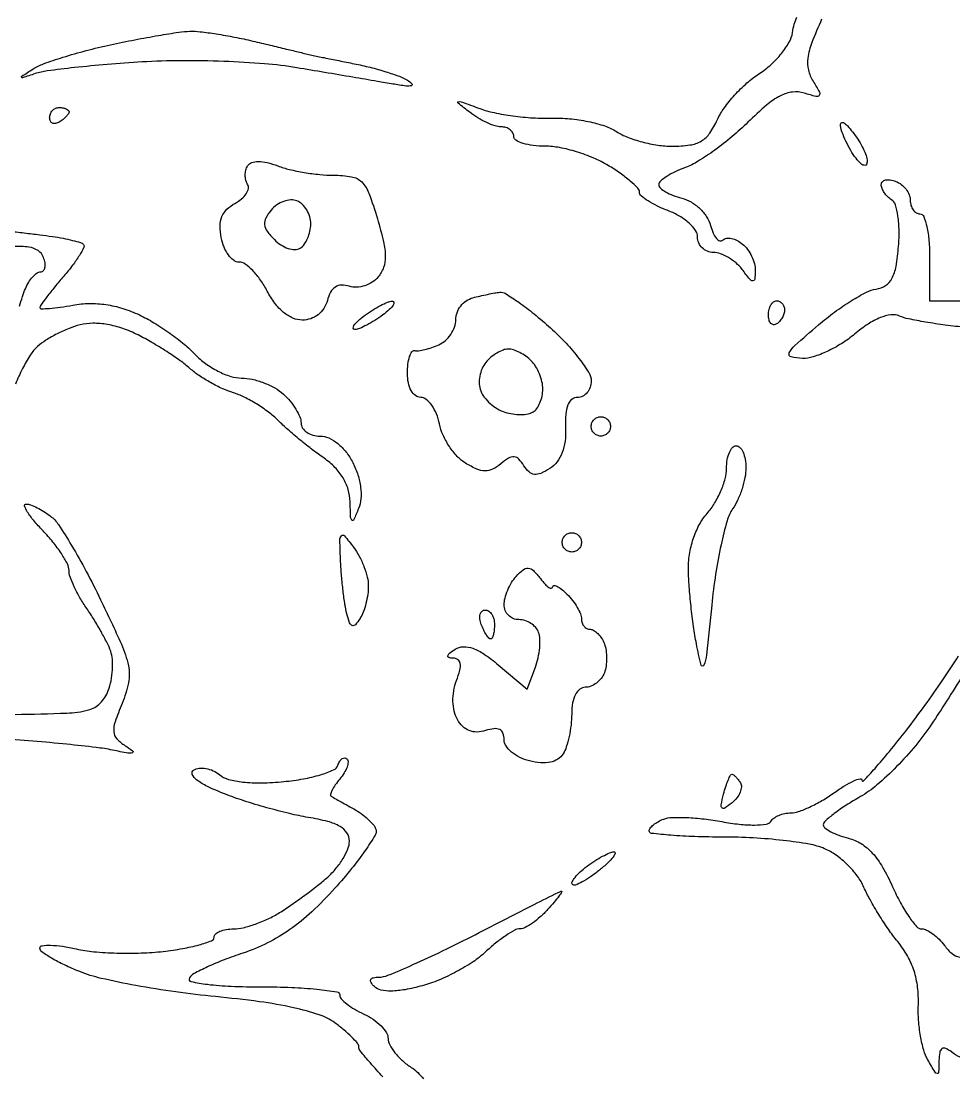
# Model space of a CAD drawing. Extents: x 0 to 102, y 0 to 135.
# Drawn here: x 35.37 to 43.53, y 99.57 to 108.79 of the extents above; entities that cross this region are included whole.
import ezdxf

# ---------------------------------------------------------------- set-up
doc = ezdxf.new("R2010")
doc.units = 0
doc.header["$MEASUREMENT"] = 0

msp = doc.modelspace()

# ---------------------------------------------------------------- linework, layer by layer
for points in [[(42.370606, 108.807182, 0.015214), (42.284687, 108.602274, 0.057396), (42.250048, 108.467708, 0.090484), (42.25457, 108.363093, 0.083839), (42.295529, 108.263722, -0.01306), (42.350614, 108.170164, -0.296147), (42.348534, 108.140424, -0.303464), (42.320707, 108.13071, -0.013484), (42.217672, 108.160379, 0.108193), (42.115464, 108.169786, 0.088778), (42.010516, 108.137223, 0.057343), (41.887856, 108.054649, 0.018356), (41.725887, 107.905631, -0.020478), (41.588526, 107.780325, -0.018063), (41.435651, 107.661074, -0.018438), (41.28994, 107.563624, -0.051064), (41.17905, 107.509982, 0.023859), (41.089946, 107.472705, 0.033473), (41.014741, 107.430554, 0.035364), (40.960547, 107.389485, 0.216183), (40.9464, 107.358295, 0.216254), (40.959668, 107.329053, 0.047538), (41.005559, 107.296021, 0.041303), (41.07067, 107.264863, 0.029476), (41.147791, 107.240597, -0.072306), (41.228699, 107.207314, -0.056451), (41.304586, 107.149934, -0.057306), (41.364537, 107.078194, -0.081644), (41.398235, 107.00247, 0.035795), (41.421255, 106.934676, 0.075179), (41.450217, 106.887328, 0.141587), (41.479829, 106.867483, 0.280675), (41.506311, 106.873911, -0.163801), (41.537421, 106.88935, -0.084503), (41.581345, 106.887916, -0.069117), (41.63106, 106.870371, -0.053914), (41.678866, 106.838707, -0.06289), (41.722121, 106.792505, -0.045279), (41.758259, 106.731714, -0.045773), (41.782419, 106.666415, -0.070723), (41.789709, 106.606791, -0.020546), (41.785071, 106.530373, -0.410722), (41.768685, 106.516858, -0.202399), (41.742418, 106.530841, -0.008228), (41.674633, 106.61715, 0.052702), (41.621374, 106.673794, 0.044568), (41.55451, 106.72171, 0.04663), (41.484825, 106.754477, 0.086802), (41.423523, 106.7652, -0.095738), (41.370574, 106.775432, -0.097108), (41.32555, 106.804636, -0.098682), (41.295407, 106.848221, -0.102439), (41.2848, 106.899449, 0.151573), (41.266699, 106.957788, 0.05825), (41.210246, 107.022403, 0.050738), (41.128107, 107.082917, 0.043188), (41.031, 107.129496, -0.02171), (40.933786, 107.171096, -0.030864), (40.851754, 107.216922, -0.031398), (40.792042, 107.26082, -0.222066), (40.7772, 107.292591, 0.197581), (40.76275, 107.327731, 0.020863), (40.696433, 107.389363, 0.023272), (40.607568, 107.45841, 0.016622), (40.50225, 107.527527, 0.037033), (40.376888, 107.59176, 0.025764), (40.2273, 107.646016, 0.026087), (40.077501, 107.683353, 0.047775), (39.95235, 107.695484, -0.029144), (39.847008, 107.701751, -0.045496), (39.758167, 107.720558, -0.057202), (39.696118, 107.747809, -0.266742), (39.6774, 107.7804, 0.129981), (39.668869, 107.812663, 0.100678), (39.644873, 107.840149, 0.08866), (39.608977, 107.858634, 0.074813), (39.56667, 107.865, -0.080119), (39.512855, 107.873679, -0.028531), (39.440227, 107.902422, -0.027446), (39.362726, 107.943637, -0.029042), (39.29172, 107.992393, -0.004402), (39.189831, 108.07288, -0.584184), (39.191927, 108.085548, -0.17653), (39.217267, 108.085546, -0.001945), (39.3813, 108.025029, 0.038344), (39.504929, 107.989388, 0.017715), (39.669998, 107.961291, 0.017428), (39.846466, 107.943885, 0.023143), (40.007703, 107.941113, -0.0308), (40.165926, 107.93597, -0.027367), (40.328795, 107.911555, -0.028485), (40.474129, 107.87282, -0.065748), (40.575777, 107.823877, 0.053169), (40.671606, 107.77474, 0.027663), (40.799598, 107.733423, 0.027164), (40.937124, 107.705169, 0.037095), (41.063233, 107.6958, 0.034164), (41.217683, 107.706365, 0.099046), (41.318387, 107.741315, 0.108981), (41.392357, 107.810032, 0.046458), (41.458943, 107.92845, -0.052198), (41.517517, 108.029882, -0.027501), (41.60943, 108.142853, -0.027039), (41.717318, 108.249319, -0.037342), (41.825584, 108.331632, 0.041063), (41.928183, 108.410846, 0.038166), (42.01921, 108.507594, 0.040455), (42.086601, 108.60657, 0.093989), (42.115534, 108.691182, -0.033532), (42.130893, 108.763562, -0.047946), (42.154735, 108.824676, -0.05855)], [(43.632672, 106.109162, -0.009085), (43.452557, 106.129392, -0.009971), (43.278824, 106.155641, -0.009465), (43.131448, 106.183806, -0.048507), (43.052096, 106.208762, 0.133153), (42.977917, 106.21898, 0.063792), (42.884167, 106.194515, 0.050028), (42.77628, 106.137983, 0.029228), (42.659183, 106.050606, -0.034496), (42.546252, 105.968173, -0.031233), (42.419342, 105.898985, -0.032634), (42.297647, 105.851582, -0.080707), (42.203187, 105.837776, -0.055512), (42.104148, 105.850407, -0.475822), (42.087436, 105.885468, -0.100281), (42.136596, 105.951039, -0.004888), (42.3423, 106.130655, -0.018262), (42.484095, 106.24334, -0.019695), (42.630292, 106.342416, -0.019647), (42.761688, 106.417113, -0.083328), (42.847497, 106.444729, 0.10879), (42.929783, 106.475872, 0.128547), (42.985533, 106.537352, 0.078541), (43.021185, 106.643473, 0.021164), (43.0434, 106.820225, 0.02496), (43.047945, 106.958751, 0.032968), (43.037474, 107.084574, 0.034706), (43.015478, 107.183716, 0.184428), (42.982353, 107.227068, -0.055586), (42.947868, 107.254089, -0.049603), (42.918682, 107.289023, -0.052585), (42.898766, 107.326203, -0.09698), (42.8922, 107.359738, -0.197951), (42.902588, 107.384948, -0.143475), (42.929477, 107.399781, -0.094526), (42.970493, 107.401036, -0.052176), (43.0191, 107.387994, -0.074185), (43.067612, 107.36057, -0.064359), (43.108723, 107.318984, -0.06686), (43.136533, 107.27014, -0.096313), (43.146, 107.221449, 0.070083), (43.152344, 107.176409, 0.085896), (43.170851, 107.138218, 0.100138), (43.198339, 107.112684, 0.138107), (43.2306, 107.1036, -0.31052), (43.263468, 107.081009, -0.036969), (43.290349, 106.991769, -0.033738), (43.309085, 106.868814, -0.020945), (43.3152, 106.7229), (43.3152, 106.3422), (43.649619, 106.3422, -0.025345)], [(35.252893, 106.953321, -0.001567), (35.393648, 106.936805, -0.001576), (35.530701, 106.919849, -0.003023), (35.640521, 106.905236, -0.011966), (35.733317, 106.890044, -0.015571), (35.817396, 106.871477, -0.013211), (35.885852, 106.85217, -0.121613), (35.91206, 106.83634, -0.324628), (35.916179, 106.810424, -0.020837), (35.876443, 106.739694, -0.024107), (35.817247, 106.653487, -0.014982), (35.74009, 106.558052, 0.006275), (35.660352, 106.462865, 0.009309), (35.593126, 106.377334, 0.005048), (35.538859, 106.304053, 0.15813), (35.532, 106.282908, 0.421203), (35.543238, 106.271934, 0.012281), (35.616563, 106.275484, 0.017738), (35.709479, 106.285595, 0.010394), (35.819875, 106.303939, -0.04204), (35.963673, 106.318572, -0.040853), (36.109307, 106.309198, -0.039583), (36.255714, 106.27568, -0.034734), (36.401806, 106.218406, -0.026087), (36.528572, 106.149937, -0.017369), (36.666534, 106.059129, -0.017506), (36.794587, 105.961404, -0.032444), (36.890078, 105.872134, 0.047506), (36.979979, 105.793018, 0.038822), (37.089295, 105.726128, 0.040294), (37.200577, 105.680258, 0.077763), (37.295536, 105.6654, -0.055237), (37.38773, 105.655184, -0.036188), (37.490171, 105.624271, -0.03624), (37.586832, 105.579018, -0.056373), (37.661489, 105.525388, -0.036379), (37.72069, 105.463412, -0.035602), (37.770754, 105.393079, -0.037821), (37.805468, 105.325047, -0.099381), (37.8162, 105.271588, 0.145197), (37.829072, 105.228196, 0.099326), (37.865264, 105.191225, 0.083458), (37.919378, 105.166309, 0.06634), (37.983227, 105.1578, -0.108862), (38.057985, 105.141328, -0.062675), (38.136508, 105.092215, -0.055756), (38.209655, 105.017574, -0.048439), (38.268517, 104.92515, -0.03944), (38.313124, 104.817076, -0.046982), (38.337044, 104.709456, -0.051688), (38.339201, 104.609255, -0.075036), (38.318935, 104.5233, -0.0085), (38.277971, 104.425959, -0.493602), (38.261654, 104.421993, -0.215599), (38.249877, 104.445322, -0.004201), (38.245146, 104.5828, 0.065968), (38.228061, 104.690214, 0.062392), (38.183465, 104.791678, 0.059001), (38.11249, 104.883774, 0.04882), (38.017601, 104.9635, -0.01349), (37.919658, 105.034641, -0.008311), (37.808148, 105.123312, -0.008332), (37.700741, 105.214716, -0.014759), (37.615751, 105.294092, 0.033778), (37.531311, 105.367149, 0.02292), (37.426321, 105.438959, 0.023147), (37.318027, 105.499217, 0.042172), (37.224, 105.536466, -0.034132), (37.130726, 105.571695, -0.020368), (37.024926, 105.625451, -0.020339), (36.923432, 105.687886, -0.032951), (36.8433, 105.749828, 0.025889), (36.758478, 105.817328, 0.011534), (36.640359, 105.897675, 0.011382), (36.511182, 105.977141, 0.015115), (36.390038, 106.043088, 0.034018), (36.255562, 106.099987, 0.040219), (36.12187, 106.134391, 0.043707), (35.995378, 106.145056, 0.060393), (35.882438, 106.130993, 0.033737), (35.786005, 106.099893, 0.022962), (35.68097, 106.052314, 0.023195), (35.583416, 105.996765, 0.042392), (35.510493, 105.941474, 0.066259), (35.447229, 105.867121, 0.025306), (35.379301, 105.74905, 0.024528), (35.317572, 105.611717, 0.027593)], [(35.353579, 106.293687, -0.011505), (35.378879, 106.379056, -0.020397), (35.404177, 106.44795, -0.039139), (35.433023, 106.504605, -0.046848), (35.468901, 106.55251, -0.053427), (35.506098, 106.585639, -0.156472), (35.538396, 106.596, 0.208899), (35.56208, 106.606347, 0.139912), (35.575639, 106.633104, 0.09022), (35.57609, 106.673919, 0.049417), (35.56282, 106.72231, 0.156611), (35.515586, 106.781067, 0.108367), (35.435387, 106.811906, 0.055507), (35.30346, 106.817227, 0.012653)], [(35.313762, 102.720975, 0.005398), (35.766727, 102.732481, 0.053412), (35.954945, 102.759565, 0.136195), (36.058366, 102.81883, 0.104475), (36.129127, 102.928858, 0.042239), (36.15386, 103.015232, 0.033299), (36.166271, 103.111746, 0.034295), (36.165606, 103.203561, 0.067734), (36.15036, 103.274715, 0.03005), (36.119153, 103.347226, 0.011026), (36.066781, 103.445759, 0.010884), (36.00468, 103.551176, 0.012831), (35.941233, 103.64806, -0.020557), (35.881738, 103.742046, -0.021856), (35.831459, 103.838736, -0.022099), (35.795728, 103.925258, -0.08708), (35.7858, 103.981831, 0.12094), (35.771828, 104.03875, 0.02481), (35.719022, 104.128662, 0.024771), (35.645497, 104.229467, 0.021072), (35.558472, 104.328321, -0.015868), (35.476695, 104.419288, -0.034398), (35.42121, 104.495109, -0.063067), (35.397519, 104.545824, -0.519266), (35.410422, 104.562909, -0.081582), (35.449914, 104.555039, -0.02499), (35.505906, 104.530736, -0.024277), (35.566854, 104.496803, -0.024365), (35.624149, 104.457159, -0.08375), (35.692942, 104.383269, -0.010779), (35.808435, 104.199472, -0.012343), (35.936419, 103.973213, -0.010008), (36.062706, 103.724647, -0.006962), (36.243846, 103.335993, -0.05464), (36.305126, 103.146674, -0.100374), (36.305691, 102.997835, -0.049915), (36.250429, 102.816646, 0.015276), (36.188401, 102.654432, 0.102073), (36.177153, 102.56922, 0.171012), (36.203862, 102.507928, 0.063537), (36.277172, 102.446903, -0.021385), (36.342699, 102.4011, -0.596692), (36.340091, 102.384733, -0.130385), (36.301729, 102.381752, -0.005494), (36.1665, 102.408147, 0.021528), (36.023145, 102.431385, 0.004407), (35.767963, 102.459269, 0.004632), (35.470595, 102.486334, 0.004337), (35.166178, 102.508542, -0.008747)], [(43.581057, 99.72088, -0.067771), (43.50555, 99.76535, 0.057116), (43.455707, 99.796149, 0.267421), (43.423384, 99.793452, 0.204276), (43.403513, 99.761894, 0.035689), (43.397227, 99.690309, -0.007214), (43.394113, 99.588783, -0.4183), (43.38156, 99.577473, -0.247214), (43.362847, 99.588786, -0.004155), (43.299391, 99.69609, -0.063711), (43.263607, 99.781087, -0.025165), (43.235757, 99.905095, -0.024413), (43.218792, 100.043713, -0.028039), (43.216539, 100.17703, 0.039547), (43.21032, 100.332858, 0.048887), (43.179104, 100.474691, 0.049487), (43.121365, 100.606372, 0.042139), (43.036132, 100.731939, -0.018557), (42.954811, 100.840374, -0.012505), (42.86984, 100.969688, -0.012607), (42.793827, 101.099088, -0.024327), (42.740798, 101.206858, 0.058729), (42.683856, 101.304954, 0.037901), (42.59722, 101.403926, 0.037815), (42.496262, 101.489032, 0.056969), (42.395977, 101.545258, 0.056571), (42.261333, 101.584583, 0.014295), (42.035172, 101.617043, 0.0144), (41.772943, 101.63943, 0.014093), (41.507967, 101.6469, -0.007901), (41.260372, 101.650813, -0.013105), (41.051871, 101.66288, -0.006709), (40.881602, 101.679523, -0.380886), (40.862032, 101.701299, -0.17425), (40.870639, 101.72557, -0.050589), (40.899196, 101.754042, -0.044222), (40.940252, 101.781795, -0.034919), (40.988875, 101.804461, -0.084795), (41.061578, 101.818988, -0.018111), (41.190864, 101.817931, -0.018441), (41.342447, 101.805584, -0.016636), (41.498051, 101.78184, 0.018798), (41.650145, 101.759304, 0.028897), (41.783028, 101.752424, 0.029197), (41.886338, 101.759089, 0.227407), (41.925868, 101.784428, -0.103391), (41.952794, 101.812778, -0.051712), (41.996343, 101.836671, -0.048207), (42.048466, 101.852915, -0.051491), (42.101583, 101.8584, 0.085408), (42.167783, 101.869791, 0.023758), (42.265571, 101.909795, 0.023248), (42.373678, 101.966394, 0.022499), (42.47729, 102.033361, -0.01601), (42.571611, 102.096072, -0.031679), (42.650823, 102.138465, -0.044943), (42.706731, 102.158131, -0.488992), (42.723, 102.145473, 0.678608), (42.737818, 102.139583, 0.007562), (42.837424, 102.248325, 0.010746), (42.963037, 102.395967, 0.005707), (43.112528, 102.583863, 0.008623), (43.272706, 102.797482, 0.007679), (43.43188, 103.024841, 0.007728), (43.568718, 103.233709, 0.023484)], [(43.6124, 103.074792, -0.003413), (43.463998, 102.837681, -0.005293), (43.332383, 102.635312, -0.026433), (43.194062, 102.449563, -0.020817), (43.025918, 102.26339, -0.021262), (42.854721, 102.103233, -0.047749), (42.709466, 102.000812, 0.01337), (42.585452, 101.925551, 0.019492), (42.480758, 101.852194, 0.015432), (42.400542, 101.787191, 0.215333), (42.385252, 101.754262, 0.238035), (42.398721, 101.726859, 0.03947), (42.449832, 101.694264, 0.036003), (42.52125, 101.662644, 0.024739), (42.606015, 101.636852, -0.08008), (42.716348, 101.589458, -0.067398), (42.813723, 101.507417, -0.053383), (42.903315, 101.384385, -0.026573), (42.990674, 101.21224, 0.019575), (43.05994, 101.07088, 0.027803), (43.133126, 100.951606, 0.026902), (43.201199, 100.863848, 0.21766), (43.246382, 100.8432, -0.116339), (43.289341, 100.833067, -0.042362), (43.343072, 100.800276, -0.039185), (43.397982, 100.752989, -0.037553), (43.445696, 100.697075, 0.062035), (43.51133, 100.627364, 0.129246), (43.578524, 100.596178, 0.100596)], [(38.532352, 99.54764, -0.011608), (38.422424, 99.6692, -0.007332), (38.33508, 99.773466, -0.160995), (38.321141, 99.810119, 0.164891), (38.308807, 99.841826, 0.021054), (38.258787, 99.896615, 0.02281), (38.191644, 99.958313, 0.01716), (38.112606, 100.020064, 0.077755), (37.973181, 100.091538, 0.025567), (37.750197, 100.152624, 0.020451), (37.451975, 100.205465, 0.009869), (37.066559, 100.24988, -0.011075), (36.719435, 100.29073, -0.01077), (36.371202, 100.347224, -0.01073), (36.067448, 100.41001, -0.03885), (35.879195, 100.468852, -0.015443), (35.746165, 100.526907, -0.022977), (35.633989, 100.5865, -0.019617), (35.549117, 100.64132, -0.244204), (35.532, 100.674277, -0.376711), (35.55088, 100.695779, -0.037383), (35.625192, 100.69987, -0.03265), (35.727592, 100.691143, -0.018797), (35.84925, 100.668012, 0.033729), (36.002243, 100.64363, 0.015517), (36.203777, 100.631608, 0.015288), (36.417384, 100.63204, 0.020449), (36.61065, 100.646269, 0.01522), (36.780891, 100.671098, 0.024242), (36.924331, 100.703736, 0.021015), (37.033161, 100.739106, 0.313324), (37.0548, 100.770248, -0.217318), (37.067533, 100.79816, -0.078676), (37.105377, 100.82177, -0.059825), (37.161052, 100.837856, -0.040462), (37.226977, 100.8432, 0.060089), (37.309128, 100.853109, 0.025192), (37.416043, 100.885065, 0.024484), (37.528258, 100.931162, 0.029169), (37.628827, 100.985719, 0.012633), (37.730593, 101.052486, 0.007803), (37.846949, 101.135819, 0.007824), (37.959414, 101.221807, 0.013918), (38.04885, 101.296566, 0.038884), (38.121687, 101.371833, 0.037062), (38.183285, 101.458634, 0.03936), (38.225867, 101.543639, 0.09673), (38.2392, 101.611911, 0.148721), (38.217467, 101.68336, 0.114886), (38.157673, 101.739228, 0.068042), (38.050182, 101.783015, 0.021309), (37.87965, 101.819066, -0.017475), (37.715118, 101.852534, -0.009607), (37.516249, 101.904339, -0.009567), (37.316249, 101.964715, -0.015098), (37.147439, 102.024906, -0.01749), (36.996263, 102.090195, -0.053154), (36.900885, 102.148523, -0.131081), (36.864257, 102.196203, -0.368317), (36.876195, 102.233287, -0.113309), (36.924184, 102.249613, -0.069573), (36.984137, 102.247414, -0.064089), (37.046404, 102.227908, -0.065377), (37.101243, 102.193362, 0.108545), (37.180896, 102.152249, 0.038434), (37.307783, 102.128712, 0.031825), (37.470615, 102.121715, 0.018781), (37.66501, 102.133048, 0.020478), (37.83604, 102.156583, 0.028839), (37.985709, 102.192473, 0.028462), (38.100486, 102.23436, 0.21372), (38.138686, 102.275957, -0.054081), (38.154842, 102.311204, -0.106554), (38.175751, 102.33364, -0.166209), (38.197725, 102.339933, -0.185822), (38.217768, 102.331032, -0.221062), (38.227546, 102.304268, -0.064785), (38.217999, 102.260389, -0.051622), (38.192895, 102.207991, -0.035712), (38.1546, 102.1545, 0.020953), (38.115308, 102.102903, 0.035724), (38.087577, 102.056377, 0.042451), (38.072965, 102.019925, 0.349542), (38.079094, 102.004406, 0.003327), (38.100132, 101.992487, 0.000331), (38.150769, 101.964286, 0.000416), (38.211171, 101.930764, 0.000331), (38.276465, 101.894656, -0.029915), (38.341436, 101.853531, -0.030021), (38.400955, 101.804991, -0.031467), (38.447428, 101.756458, -0.095047), (38.469733, 101.716701, -0.220336), (38.463669, 101.662787, -0.014706), (38.376876, 101.528898, -0.019006), (38.258568, 101.370845, -0.012935), (38.112756, 101.199977, -0.021381), (37.909996, 100.992983, -0.034574), (37.718978, 100.837291, -0.038182), (37.5233, 100.720419, -0.035365), (37.307133, 100.631213, 0.012332), (37.142931, 100.572139, 0.016288), (36.996646, 100.509846, 0.013702), (36.879461, 100.451413, 0.132585), (36.839302, 100.413731, 0.519239), (36.852957, 100.381814, 0.021498), (36.997296, 100.357676, 0.020866), (37.204349, 100.340871, 0.009815), (37.472807, 100.3356, -0.009774), (37.734215, 100.33049, -0.016176), (37.954323, 100.314738, -0.010045), (38.130137, 100.292845, -0.372646), (38.1546, 100.26458, 0.190598), (38.167867, 100.23104, 0.037004), (38.216728, 100.186114, 0.034577), (38.285115, 100.139291, 0.025934), (38.3661, 100.097193, -0.04318), (38.447019, 100.051523, -0.048608), (38.515472, 99.994183, -0.054785), (38.562573, 99.934354, -0.140273), (38.5776, 99.881844, 0.12577), (38.591645, 99.826892, 0.044384), (38.637165, 99.758783, 0.040653), (38.702784, 99.689623, 0.037608), (38.780375, 99.629996, -0.091395), (38.885865, 99.529266, -0.038703)]]:
    msp.add_lwpolyline(points, format="xyb")
for points in [[(36.8433, 108.702206, -0.035946), (36.933064, 108.698223, -0.009643), (37.074628, 108.678925, -0.009719), (37.235037, 108.650694, -0.009907), (37.3932, 108.61641, -0.000158), (37.545168, 108.580252, -0.000194), (37.686921, 108.546419, -0.00016), (37.80603, 108.517902, -0.00142), (37.8585, 108.505164, 0.008142), (37.909695, 108.493462, 0.001098), (38.017654, 108.470876, 0.001267), (38.145734, 108.444712, 0.001067), (38.2815, 108.417637, -0.013276), (38.420362, 108.386402, -0.013163), (38.557772, 108.347761, -0.013123), (38.67605, 108.307684, -0.04877), (38.7468, 108.273472, -0.061028), (38.786533, 108.242008, -0.576419), (38.781963, 108.225279, -0.098283), (38.734615, 108.222321, -0.009432), (38.6199, 108.239943, 0.000776), (38.484353, 108.263174, 0.000206), (38.268202, 108.299782, 0.000209), (38.022407, 108.3412, 0.000216), (37.779032, 108.381997, 0.021161), (37.496738, 108.416993, 0.010802), (37.140089, 108.43821, 0.010623), (36.765691, 108.444416, 0.014121), (36.425432, 108.433212, 0.00538), (36.119534, 108.411175, 0.006598), (35.834366, 108.383752, 0.005571), (35.595702, 108.354924, 0.046469), (35.4897, 108.33075, -0.001664), (35.379796, 108.295088, -0.385161), (35.370796, 108.29916, -0.366373), (35.373722, 108.308903, -0.001622), (35.47167, 108.372162, -0.055952), (35.561789, 108.416633, -0.011049), (35.732837, 108.474178, -0.011582), (35.936149, 108.53248, -0.010531), (36.14847, 108.583324, -0.005278), (36.362116, 108.627395, -0.005854), (36.569399, 108.665363, -0.005452), (36.746858, 108.693738, -0.030041)], [(35.7012, 108.0342, -0.042167), (35.733589, 108.031464, -0.061769), (35.760949, 108.023241, -0.081139), (35.779501, 108.011159, -0.210953), (35.7858, 107.996893, -0.151918), (35.780255, 107.979065, -0.038439), (35.760949, 107.955186, -0.035638), (35.733583, 107.930057, -0.029505), (35.7012, 107.9073, -0.082592), (35.668874, 107.894059, -0.161196), (35.641451, 107.896691, -0.182303), (35.623223, 107.914579, -0.108972), (35.6166, 107.944607, -0.093332), (35.62304, 107.978807, -0.09642), (35.641451, 108.007882, -0.099167), (35.66892, 108.027342, -0.105053)], [(42.561256, 107.902692, -0.068206), (42.596492, 107.873624, -0.02118), (42.640956, 107.821098, -0.02074), (42.686219, 107.757514, -0.021446), (42.725522, 107.691088, -0.029836), (42.754584, 107.62801, -0.060315), (42.768181, 107.575112, -0.109062), (42.765182, 107.54039, -0.330646), (42.747127, 107.52726, -0.1937), (42.715389, 107.540402, -0.033868), (42.671472, 107.589691, -0.032421), (42.625185, 107.658037, -0.024053), (42.582861, 107.738864, -0.019699), (42.55032, 107.816939, -0.056154), (42.536155, 107.874003, -0.19485), (42.542673, 107.899132, -0.389513)], [(37.613202, 107.523367, 0.032418), (37.714681, 107.492142, 0.016966), (37.844285, 107.465902, 0.016805), (37.979529, 107.447913, 0.024662), (38.099338, 107.442, -0.042912), (38.257491, 107.428402, -0.153615), (38.346572, 107.382433, -0.109405), (38.40999, 107.283844, -0.016643), (38.484136, 107.060393, -0.014268), (38.537557, 106.858421, -0.054362), (38.553324, 106.729204, -0.087659), (38.537789, 106.634188, -0.089182), (38.490662, 106.550883, -0.078037), (38.439118, 106.505464, -0.063953), (38.37258, 106.474235, -0.065242), (38.301778, 106.461293, -0.089694), (38.237743, 106.469562, 0.082309), (38.170149, 106.4793, 0.140099), (38.115997, 106.462576, 0.125513), (38.074931, 106.417883, 0.05948), (38.046108, 106.344572, -0.079589), (38.015591, 106.275237, -0.083839), (37.965367, 106.220316, -0.084322), (37.900164, 106.185159, -0.081748), (37.826293, 106.173, -0.104245), (37.744662, 106.190206, -0.069268), (37.663002, 106.240699, -0.058861), (37.58644, 106.321076, -0.04159), (37.5201, 106.4268, 0.033124), (37.461412, 106.52394, 0.040102), (37.393667, 106.606046, 0.044444), (37.327086, 106.663501, 0.157053), (37.27399, 106.6806, -0.163884), (37.227009, 106.696424, -0.073288), (37.180822, 106.743608, -0.061064), (37.142312, 106.813035, -0.048931), (37.118121, 106.895096, -0.048326), (37.108558, 106.998403, -0.093808), (37.124263, 107.079479, -0.104536), (37.166828, 107.143503, -0.071211), (37.237528, 107.19544, 0.050076), (37.29526, 107.234217, 0.073001), (37.33623, 107.279676, 0.096604), (37.354882, 107.324394, 0.191316), (37.348277, 107.361645, -0.080352), (37.33302, 107.398424, -0.05925), (37.327975, 107.442297, -0.05908), (37.333362, 107.486275, -0.078576), (37.348902, 107.523367, -0.168712), (37.384538, 107.552359, -0.087389), (37.441747, 107.562435, -0.061117), (37.518675, 107.552996, -0.029798)], [(37.780085, 107.21642, 0.107348), (37.72612, 107.224716, 0.069844), (37.664084, 107.212088, 0.065361), (37.60374, 107.181374, 0.069293), (37.554703, 107.136625, 0.052483), (37.507911, 107.066415, 0.148771), (37.497051, 107.009211, 0.132277), (37.519528, 106.951397, 0.037913), (37.582699, 106.877844, 0.053363), (37.640326, 106.83136, 0.062447), (37.703629, 106.800982, 0.072864), (37.762785, 106.790388, 0.147383), (37.808082, 106.802483, 0.099538), (37.843605, 106.835709, 0.052269), (37.873564, 106.88853, 0.049061), (37.893923, 106.951342, 0.053904), (37.9008, 107.014942, 0.071464), (37.891781, 107.077718, 0.063691), (37.86534, 107.138128, 0.066846), (37.826243, 107.187145, 0.099732)], [(39.553886, 106.416986, -0.168202), (39.605649, 106.405291, -0.014415), (39.720649, 106.329235, -0.017777), (39.855198, 106.227226, -0.012829), (39.998036, 106.104476, -0.020343), (40.134398, 105.970588, -0.025144), (40.249577, 105.834836, -0.024818), (40.33294, 105.713943, -0.139409), (40.3542, 105.639176, -0.081271), (40.345265, 105.584567, -0.091894), (40.319472, 105.538199, -0.100702), (40.281067, 105.507197, -0.12018), (40.235976, 105.4962, 0.17328), (40.185837, 105.478286, 0.12631), (40.150524, 105.430178, 0.077431), (40.131702, 105.348822, 0.030045), (40.130226, 105.232899, -0.041977), (40.125879, 105.114059, -0.06157), (40.100695, 105.012665, -0.071137), (40.055591, 104.93174, -0.088023), (39.992242, 104.873349, -0.037899), (39.913635, 104.831083, -0.132919), (39.857324, 104.822382, -0.162241), (39.810967, 104.843793, -0.0648), (39.76604, 104.89856, 0.052398), (39.721618, 104.955525, 0.182873), (39.680198, 104.975129, 0.157909), (39.632107, 104.96372, 0.036657), (39.563577, 104.914853, -0.057651), (39.491167, 104.867665, -0.120592), (39.425975, 104.852926, -0.100555), (39.353563, 104.868975, -0.032489), (39.255828, 104.920293, -0.067633), (39.183011, 104.979603, -0.041144), (39.113971, 105.06675, -0.04052), (39.058677, 105.166365, -0.055964), (39.027124, 105.26355, 0.04536), (39.00029, 105.352571, 0.05771), (38.959284, 105.427859, 0.069503), (38.911156, 105.479231, 0.171454), (38.863125, 105.4962, -0.166156), (38.817108, 105.511926, -0.102695), (38.779582, 105.555805, -0.077418), (38.754978, 105.623563, -0.048485), (38.7468, 105.7077, -0.028536), (38.751376, 105.787809, -0.049015), (38.765438, 105.853127, -0.068763), (38.785911, 105.895799, -0.307902), (38.81025, 105.905769, 0.089157), (38.844258, 105.904723, 0.022778), (38.898551, 105.915313, 0.022473), (38.960415, 105.933312, 0.021105), (39.02175, 105.95712, 0.078723), (39.078357, 105.993371, 0.062343), (39.12631, 106.048094, 0.063104), (39.15877, 106.112156, 0.085948), (39.1698, 106.175848, -0.089504), (39.18094, 106.237579, -0.074689), (39.21329, 106.295937, -0.074836), (39.261283, 106.342116, -0.090529), (39.31785, 106.368483, -0.007185), (39.380982, 106.384016, -0.00605), (39.448256, 106.39869, -0.00611), (39.509992, 106.410592, -0.01679)], [(38.61492, 106.339509, -0.38158), (38.628398, 106.328265, -0.190929), (38.622911, 106.304923, -0.058084), (38.588166, 106.265642, -0.020752), (38.53032, 106.217991, -0.02017), (38.461606, 106.170249, -0.021763), (38.390951, 106.129477, -0.021922), (38.32769, 106.100003, -0.08984), (38.28648, 106.091091, -0.38158), (38.273002, 106.102335, -0.190929), (38.278489, 106.125677, -0.058084), (38.313234, 106.164958, -0.020752), (38.37108, 106.212609, -0.02017), (38.439794, 106.260351, -0.021763), (38.510449, 106.301123, -0.021922), (38.57371, 106.330597, -0.08984)], [(41.9757, 106.3422, -0.112153), (42.002594, 106.336091, -0.100145), (42.025491, 106.318815, -0.094392), (42.040852, 106.292989, -0.087308), (42.0462, 106.262593, -0.076861), (42.040992, 106.228913, -0.053298), (42.025491, 106.193571, -0.05288), (42.002672, 106.161976, -0.071639), (41.9757, 106.139414, -0.16277), (41.948986, 106.133135, -0.190804), (41.925909, 106.144826, -0.124167), (41.910303, 106.174969, -0.05773), (41.9052, 106.219021, -0.055286), (41.910426, 106.266141, -0.074868), (41.925909, 106.306016, -0.094314), (41.948802, 106.332764, -0.170324)], [(39.628539, 105.9192, 0.091157), (39.583438, 105.910909, 0.042864), (39.529858, 105.885073, 0.040572), (39.476754, 105.847475, 0.045255), (39.432499, 105.803023, 0.073534), (39.399445, 105.748613, 0.055565), (39.379554, 105.681492, 0.056125), (39.375064, 105.612464, 0.079977), (39.387656, 105.552443, 0.076054), (39.419129, 105.497247, 0.04571), (39.471265, 105.442546, 0.044608), (39.534585, 105.396486, 0.058166), (39.599858, 105.36706, 0.040488), (39.667626, 105.35145, 0.038187), (39.738375, 105.346551, 0.040572), (39.801754, 105.352162, 0.096339), (39.845843, 105.368832, 0.101943), (39.878553, 105.39972, 0.051933), (39.906126, 105.449355, 0.048532), (39.92487, 105.50862, 0.052381), (39.9312, 105.568873, 0.057991), (39.923772, 105.6327, 0.038945), (39.901378, 105.702716, 0.039073), (39.868561, 105.768046, 0.060518), (39.82968, 105.81768, 0.043102), (39.783484, 105.856531, 0.036436), (39.728718, 105.889378, 0.037981), (39.673996, 105.911968, 0.079055)], [(40.4388, 105.327, -0.099038), (40.471087, 105.320541, -0.097945), (40.498549, 105.302149, -0.097945), (40.516941, 105.274687, -0.099038), (40.5234, 105.2424, -0.099038), (40.516941, 105.210113, -0.097945), (40.498549, 105.182651, -0.097945), (40.471087, 105.164259, -0.099038), (40.4388, 105.1578, -0.099038), (40.406513, 105.164259, -0.097945), (40.379051, 105.182651, -0.097945), (40.360659, 105.210113, -0.099038), (40.3542, 105.2424, -0.099038), (40.360659, 105.274687, -0.097945), (40.379051, 105.302149, -0.097945), (40.406513, 105.320541, -0.099038)], [(41.6232, 105.0732, -0.211642), (41.655553, 105.058863, -0.080877), (41.682949, 105.016601, -0.061557), (41.701596, 104.954291, -0.041979), (41.7078, 104.880524, -0.04861), (41.699427, 104.794609, -0.029298), (41.673799, 104.695427, -0.029158), (41.636395, 104.598918, -0.044626), (41.592053, 104.520974, 0.083774), (41.543083, 104.416761, 0.014457), (41.490371, 104.204309, 0.015377), (41.442913, 103.948651, 0.013213), (41.408441, 103.6773, -0.001632), (41.363447, 103.242878, -0.067217), (41.340955, 103.151246, -0.729634), (41.316477, 103.152835, -0.013662), (41.275264, 103.3389, -0.012433), (41.249879, 103.490603, -0.008039), (41.227704, 103.667285, -0.008082), (41.211592, 103.840759, -0.015109), (41.205075, 103.981605, -0.041613), (41.214455, 104.121052, -0.041912), (41.246799, 104.256674, -0.043631), (41.299486, 104.379544, -0.055595), (41.3694, 104.481, 0.043423), (41.434168, 104.57027, 0.033741), (41.488897, 104.677107, 0.034685), (41.526484, 104.784518, 0.066917), (41.5386, 104.874645, -0.040696), (41.544798, 104.950668, -0.060094), (41.563451, 105.014874, -0.079026), (41.590834, 105.058502, -0.216429)], [(38.275934, 104.183852, -0.040704), (38.324695, 104.107074, -0.030152), (38.366097, 104.015392, -0.030769), (38.394782, 103.923435, -0.058217), (38.404414, 103.8465, -0.037348), (38.399536, 103.773158, -0.026909), (38.383645, 103.692655, -0.027354), (38.360062, 103.617319, -0.051672), (38.331753, 103.560372, -0.035441), (38.291658, 103.506003, -0.31409), (38.264367, 103.498864, -0.22423), (38.241071, 103.522563, -0.021176), (38.216877, 103.602672, -0.024379), (38.200233, 103.683855, -0.008557), (38.184051, 103.801798, -0.008473), (38.170654, 103.932313, -0.009818), (38.162453, 104.056952, -0.004543), (38.155401, 104.247517, -0.191681), (38.169164, 104.285119, -0.456783), (38.195606, 104.284702, -0.012714)], [(40.185, 104.3118, -0.099038), (40.217287, 104.305341, -0.097945), (40.244749, 104.286949, -0.097945), (40.263141, 104.259487, -0.099038), (40.2696, 104.2272, -0.099038), (40.263141, 104.194913, -0.097945), (40.244749, 104.167451, -0.097945), (40.217287, 104.149059, -0.099038), (40.185, 104.1426, -0.099038), (40.152713, 104.149059, -0.097945), (40.125251, 104.167451, -0.097945), (40.106859, 104.194913, -0.099038), (40.1004, 104.2272, -0.099038), (40.106859, 104.259487, -0.097945), (40.125251, 104.286949, -0.097945), (40.152713, 104.305341, -0.099038)], [(39.91005, 103.909802, 0.021121), (39.950753, 103.861112, 0.056393), (39.984736, 103.831332, 0.169593), (40.005636, 103.825526, 0.395287), (40.0158, 103.836373, -0.382155), (40.027257, 103.849174, -0.142862), (40.053077, 103.844658, -0.058183), (40.09391, 103.818303, -0.024005), (40.1427, 103.773986, -0.032161), (40.191263, 103.718738, -0.032192), (40.232323, 103.657736, -0.03396), (40.260948, 103.599987, -0.098387), (40.2696, 103.556443, 0.08195), (40.275312, 103.521823, 0.092199), (40.291792, 103.492426, 0.100664), (40.316333, 103.47277, 0.119227), (40.345149, 103.4658, -0.13875), (40.377627, 103.45661, -0.061199), (40.41281, 103.428523, -0.053891), (40.445165, 103.387443, -0.048303), (40.469394, 103.3389, -0.055611), (40.484494, 103.281041, -0.036064), (40.489481, 103.212, -0.036064), (40.484494, 103.142959, -0.055611), (40.469394, 103.0851, -0.074185), (40.44197, 103.036588, -0.064359), (40.400384, 102.995477, -0.06686), (40.35154, 102.967667, -0.096313), (40.302849, 102.9582, 0.169022), (40.254684, 102.941439, 0.107345), (40.21663, 102.895064, 0.076191), (40.19209, 102.821312, 0.04091), (40.183705, 102.72555, -0.027659), (40.177752, 102.62788, -0.024111), (40.160986, 102.526813, -0.024842), (40.136824, 102.43681, -0.063235), (40.108185, 102.3757, -0.107859), (40.061627, 102.328583, -0.09269), (39.997115, 102.301943, -0.073424), (39.914227, 102.296949, -0.039895), (39.81338, 102.313861, -0.052644), (39.729012, 102.344763, -0.061376), (39.657596, 102.391439, -0.071455), (39.609095, 102.446002, -0.147041), (39.5928, 102.500213, 0.090695), (39.582669, 102.555605, 0.191315), (39.553693, 102.587348, 0.144792), (39.503931, 102.595649, 0.046294), (39.429879, 102.579493, -0.070677), (39.354477, 102.566843, -0.099481), (39.287494, 102.578563, -0.100176), (39.230569, 102.615148, -0.07255), (39.184521, 102.67509, -0.070616), (39.156159, 102.748386, -0.050979), (39.145101, 102.83545, -0.048426), (39.151796, 102.927888, -0.048598), (39.176148, 103.017198, 0.026412), (39.205232, 103.107831, 0.102222), (39.208399, 103.166473, 0.203359), (39.187924, 103.199792, 0.152677), (39.146556, 103.213295, -0.062583), (39.108546, 103.218555, -0.404529), (39.099519, 103.233632, -0.174605), (39.114536, 103.256802, -0.021478), (39.164873, 103.291765, -0.134953), (39.235496, 103.31329, -0.094213), (39.318143, 103.299925, -0.063105), (39.417694, 103.248826, -0.024813), (39.540669, 103.155361), (39.794492, 102.941783), (39.865901, 103.134818, 0.033915), (39.890082, 103.216895, 0.031171), (39.90379, 103.303836, 0.032608), (39.906075, 103.382961, 0.082709), (39.89461, 103.439127, 0.091355), (39.868609, 103.481667, 0.066708), (39.826396, 103.517714, 0.065225), (39.775073, 103.542081, 0.078413), (39.722355, 103.5504, -0.09976), (39.672913, 103.560364, -0.098112), (39.630857, 103.588726, -0.097773), (39.602687, 103.631077, -0.098321), (39.5928, 103.680871, -0.06482), (39.600421, 103.739407, -0.035808), (39.623864, 103.807737, -0.035037), (39.658066, 103.874714, -0.046954), (39.69855, 103.929542, -0.039466), (39.75976, 103.987958, -0.196528), (39.8043, 104.001495, -0.17677), (39.848541, 103.980505, -0.030965)], [(39.426255, 103.635, -0.152681), (39.457507, 103.625229, -0.098158), (39.484129, 103.597723, -0.08088), (39.502089, 103.556621, -0.062722), (39.5082, 103.5081, -0.024748), (39.505791, 103.45947, -0.039339), (39.498433, 103.418477, -0.046727), (39.487805, 103.389329, -0.289661), (39.474951, 103.3812, -0.222225), (39.459189, 103.38857, -0.030693), (39.437165, 103.418477, -0.030395), (39.414082, 103.459492, -0.02136), (39.393006, 103.5081, -0.055937), (39.380358, 103.556691, -0.100118), (39.382686, 103.597723, -0.147206), (39.399134, 103.624638, -0.184534)], [(41.585774, 102.1968, -0.167311), (41.599279, 102.192151, -0.032622), (41.618772, 102.174765, -0.03138), (41.639814, 102.150506, -0.024554), (41.659576, 102.121786, -0.158778), (41.668356, 102.085695, -0.080334), (41.65727, 102.03972, -0.06677), (41.62882, 101.991193, -0.053666), (41.586624, 101.947751, -0.020832), (41.523141, 101.899383, -0.365866), (41.499221, 101.901592, -0.250132), (41.491013, 101.929395, -0.013155), (41.512823, 102.022765, -0.013828), (41.53225, 102.089464, -0.021463), (41.553026, 102.145677, -0.017093), (41.572882, 102.188847, -0.283635)], [(40.553922, 101.517309, -0.517603), (40.563951, 101.504185, -0.092789), (40.546685, 101.471646, -0.038228), (40.498786, 101.42016, -0.015958), (40.427022, 101.358082, -0.018509), (40.347865, 101.298625, -0.029123), (40.275357, 101.254271, -0.02871), (40.216203, 101.226902, -0.2979), (40.191176, 101.232056, -0.327824), (40.187762, 101.253899, -0.048634), (40.213552, 101.293635, -0.039249), (40.258184, 101.341415, -0.023332), (40.318076, 101.391284, -0.018573), (40.385832, 101.438693, -0.020663), (40.454603, 101.479179, -0.020515), (40.51561, 101.508629, -0.093212)], [(40.092362, 101.172404, -0.681484), (40.096902, 101.166263, -0.019794), (40.071579, 101.129196, -0.016248), (40.029893, 101.076732, -0.007914), (39.9735, 101.0124, -0.026161), (39.908416, 100.947637, -0.029698), (39.839504, 100.892902, -0.030944), (39.776265, 100.854132, -0.122639), (39.732367, 100.8432, 0.126067), (39.685392, 100.831165, 0.022088), (39.606723, 100.783387, 0.022733), (39.517429, 100.717538, 0.018685), (39.428229, 100.639582, -0.043131), (39.321313, 100.554983, -0.023301), (39.176931, 100.469105, -0.023041), (39.020639, 100.394775, -0.033464), (38.876247, 100.345165, -0.020217), (38.725619, 100.31091, -0.041114), (38.604912, 100.298676, -0.05473), (38.514029, 100.306927, -0.147433), (38.457477, 100.337283, -0.055362), (38.42854, 100.373451, -0.257686), (38.427, 100.399183, -0.23646), (38.448294, 100.41577, -0.048326), (38.49723, 100.420721, 0.097085), (38.575924, 100.436493, 0.006064), (38.795101, 100.530065, 0.008775), (39.054611, 100.65008, 0.00639), (39.339, 100.792225, -0.00087), (39.617108, 100.935088, -0.001362), (39.856929, 101.056934, -0.000349), (40.066828, 101.162674, -0.050981)]]:
    msp.add_lwpolyline(points, format="xyb", close=True)

doc.saveas('drawing.dxf')
